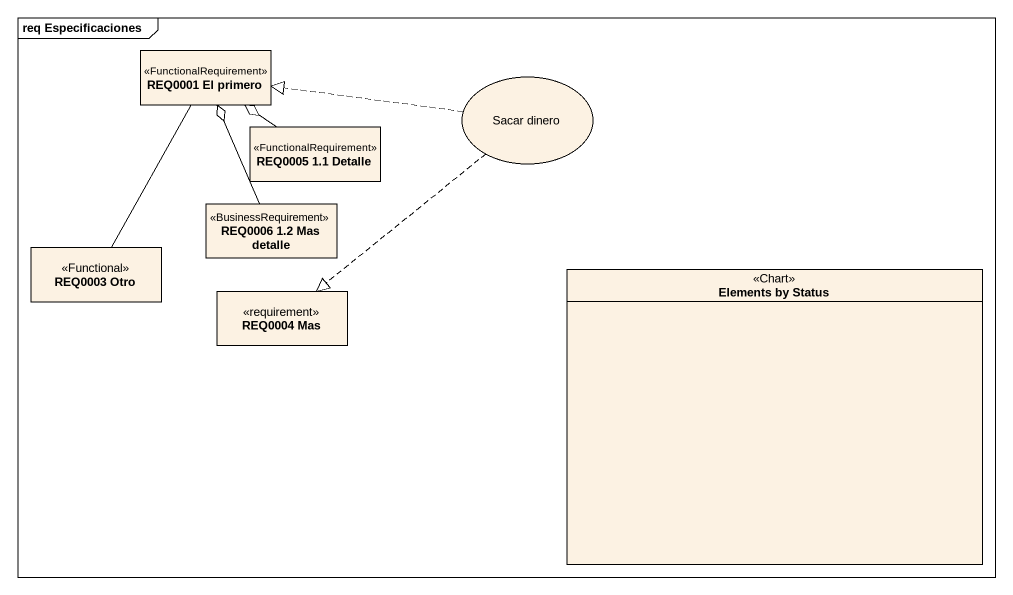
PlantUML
@startuml
mainframe req Especificaciones
allowmixing
hide circle
hide empty members
class "REQ0001 El primero" as REQ0001_El_primero <<FunctionalRequirement>>
usecase "Sacar dinero" as Sacar_dinero
class "REQ0005 1.1 Detalle" as REQ0005_1_1_Detalle <<FunctionalRequirement>>
class "REQ0006 1.2 Mas detalle" as REQ0006_1_2_Mas_detalle <<BusinessRequirement>>
class "REQ0003 Otro" as REQ0003_Otro <<Functional>>
class "Elements by Status" as Elements_by_Status <<Chart>>
class "REQ0004 Mas" as REQ0004_Mas <<requirement>>
REQ0001_El_primero -- REQ0003_Otro
Sacar_dinero .left.|> REQ0001_El_primero
Sacar_dinero ..|> REQ0004_Mas
REQ0005_1_1_Detalle -up-o REQ0001_El_primero
REQ0006_1_2_Mas_detalle -up-o REQ0001_El_primero
@enduml
